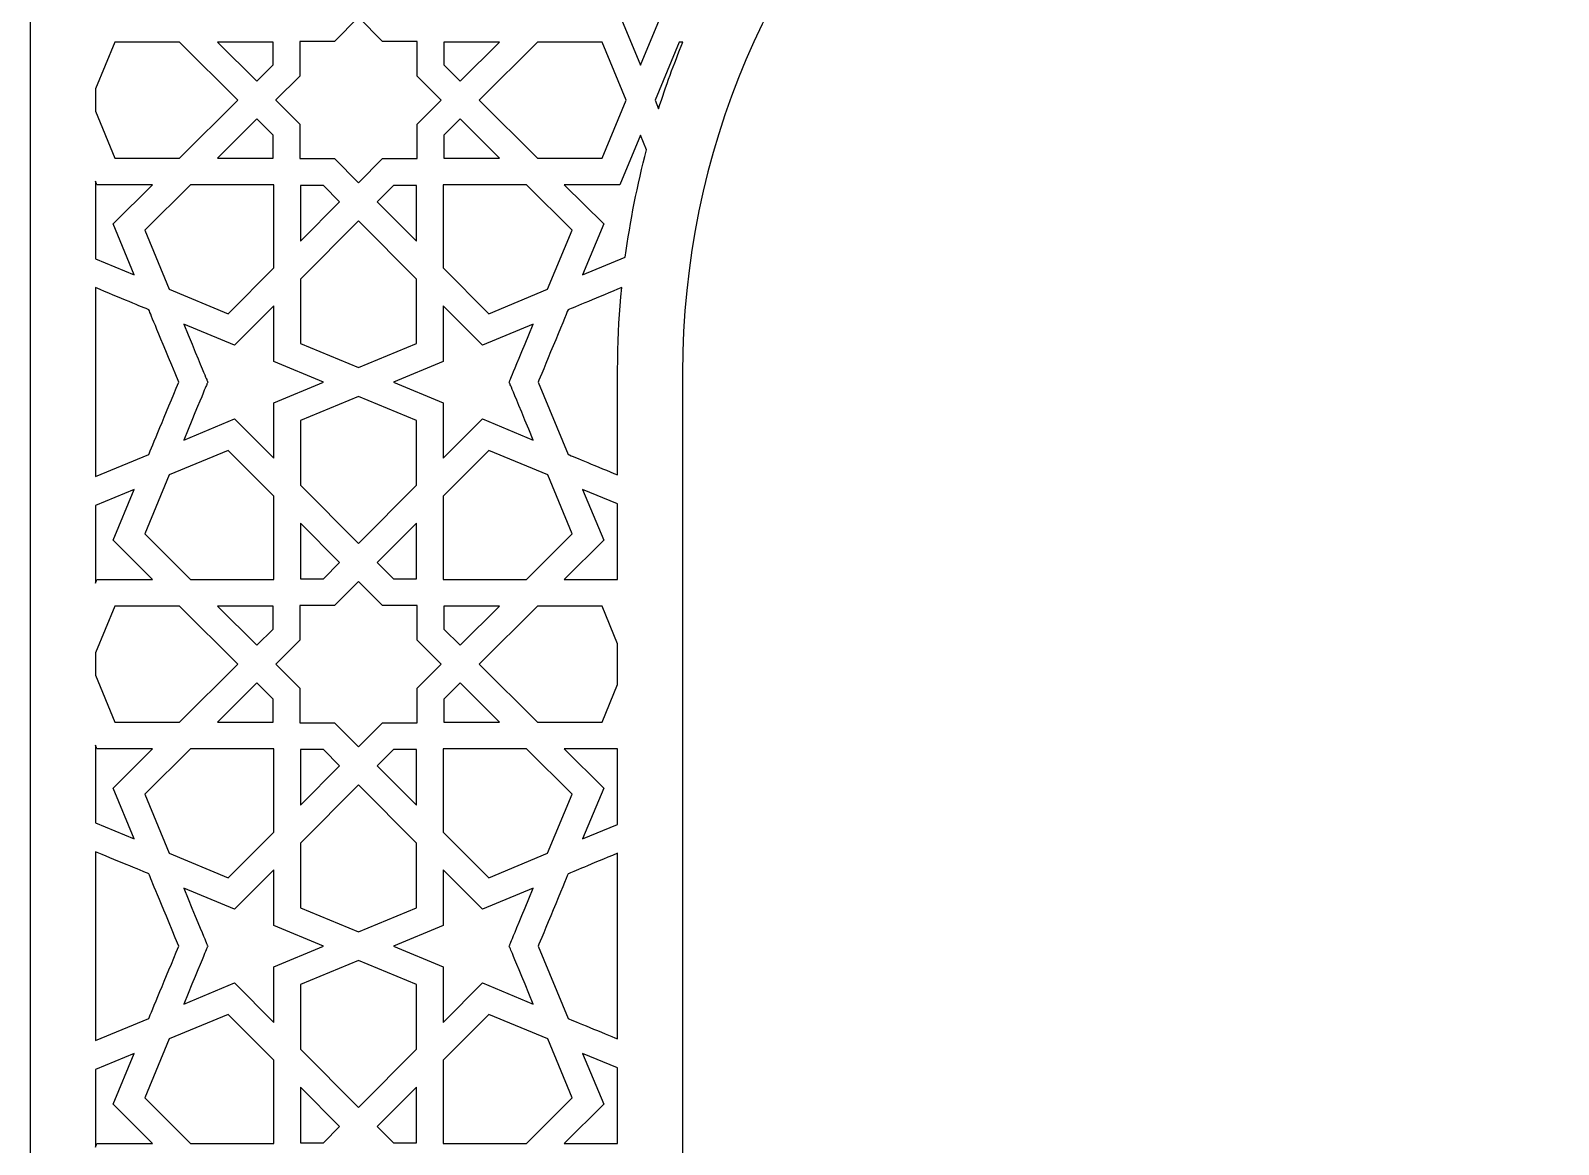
# Model space of a CAD drawing. Header units: millimetres. Extents: x -71 to 72, y -100 to 100.
# Drawn here: x -71.4 to 3.5, y -6.3 to 48.3 of the extents above; entities that cross this region are included whole.
import ezdxf

# ---------------------------------------------------------------- set-up
doc = ezdxf.new("R2010")
doc.units = ezdxf.units.MM
doc.header["$MEASUREMENT"] = 0
doc.layers.add('layer 1', color=7, linetype='Continuous')

msp = doc.modelspace()

# ---------------------------------------------------------------- linework, layer by layer
at = {"layer": 'layer 1', "color": 250}
for points, knots in [([(-71.4375, 100.1639), (-71.4375, 100.1639), (-71.4375, -99.8361), (-71.4375, -99.8361), (-71.4375, -99.8361), (-71.4375, -99.8361), (-39.4469, -99.8361), (-39.4469, -99.8361), (-39.4469, -99.8361), (-39.4469, -99.8361), (-39.4469, 31.5595), (-39.4469, 31.5595), (-39.4469, 31.5595), (-39.4469, 53.3323), (-21.7336, 71.0456), (0.0392, 71.0456), (0.0392, 71.0456), (21.8115, 71.0456), (39.5249, 53.3323), (39.5249, 31.5595), (39.5249, 31.5595), (39.5249, 31.5595), (39.5249, -99.8361), (39.5249, -99.8361), (39.5249, -99.8361), (39.5249, -99.8361), (71.5155, -99.8361), (71.5155, -99.8361), (71.5155, -99.8361), (71.5155, -99.8361), (71.5155, 100.1639), (71.5155, 100.1639), (71.5155, 100.1639), (71.5155, 100.1639), (-71.4375, 100.1639), (-71.4375, 100.1639)], [0, 0, 0, 0, 0.1, 0.1, 0.1, 0.1, 0.2, 0.2, 0.2, 0.2, 0.3, 0.3, 0.3, 0.3, 0.4, 0.4, 0.4, 0.4, 0.5, 0.5, 0.5, 0.5, 0.6, 0.6, 0.6, 0.6, 0.7, 0.7, 0.7, 0.7, 0.8, 0.8, 0.8, 0.8, 1, 1, 1, 1]), ([(-41.5078, 46.6528), (-41.5078, 46.6528), (-42.5187, 49.0943), (-42.5187, 49.0943), (-42.5187, 49.0943), (-42.5187, 49.0943), (-45.249, 49.0943), (-45.249, 49.0943), (-45.249, 49.0943), (-45.249, 49.0943), (-43.3159, 51.0187), (-43.3159, 51.0187), (-43.3159, 51.0187), (-43.3159, 51.0187), (-44.3504, 53.5129), (-44.3504, 53.5129), (-44.3504, 53.5129), (-41.4295, 52.3021), (-41.7173, 52.4221), (-41.5078, 52.3339), (-41.5078, 52.3339), (-41.3268, 52.4101), (-41.679, 52.2637), (-38.6651, 53.5129), (-38.6651, 53.5129), (-38.6651, 53.5129), (-39.6998, 51.0187), (-39.6998, 51.0187), (-39.6998, 51.0187), (-39.6998, 51.0187), (-38.5155, 49.8398), (-38.5155, 49.8398), (-38.5155, 49.8398), (-38.6315, 49.596), (-38.7474, 49.3459), (-38.8614, 49.0943), (-38.8614, 49.0943), (-38.8614, 49.0943), (-40.4968, 49.0943), (-40.4968, 49.0943), (-40.4968, 49.0943), (-40.4968, 49.0943), (-41.5078, 46.6528), (-41.5078, 46.6528)], [0, 0, 0, 0, 0.0833333, 0.0833333, 0.0833333, 0.0833333, 0.1666667, 0.1666667, 0.1666667, 0.1666667, 0.25, 0.25, 0.25, 0.25, 0.3333333, 0.3333333, 0.3333333, 0.3333333, 0.4166667, 0.4166667, 0.4166667, 0.4166667, 0.5, 0.5, 0.5, 0.5, 0.5833333, 0.5833333, 0.5833333, 0.5833333, 0.6666667, 0.6666667, 0.6666667, 0.6666667, 0.75, 0.75, 0.75, 0.75, 0.8333333, 0.8333333, 0.8333333, 0.8333333, 1, 1, 1, 1]), ([(-59.4085, 44.9368), (-59.4085, 44.9368), (-59.4046, 44.9407), (-59.4046, 44.9407), (-59.4046, 44.9407), (-59.4046, 44.9407), (-59.4056, 44.9418), (-59.4056, 44.9418), (-59.4056, 44.9418), (-59.4056, 44.9418), (-58.2232, 46.1123), (-58.2232, 46.1123), (-58.2232, 46.1123), (-58.2232, 46.1123), (-58.2232, 47.813), (-58.2232, 47.813), (-58.2232, 47.813), (-58.2232, 47.813), (-56.5226, 47.813), (-56.5226, 47.813), (-56.5226, 47.813), (-56.5226, 47.813), (-55.3482, 48.9994), (-55.3482, 48.9994), (-55.3482, 48.9994), (-55.3482, 48.9994), (-54.1737, 47.813), (-54.1737, 47.813), (-54.1737, 47.813), (-54.1737, 47.813), (-52.4732, 47.813), (-52.4732, 47.813), (-52.4732, 47.813), (-52.4732, 47.813), (-52.4732, 46.1123), (-52.4732, 46.1123), (-52.4732, 46.1123), (-52.4732, 46.1123), (-51.287, 44.9379), (-51.287, 44.9379), (-51.287, 44.9379), (-51.287, 44.9379), (-52.4732, 43.7635), (-52.4732, 43.7635), (-52.4732, 43.7635), (-52.4732, 43.7635), (-52.4732, 42.0631), (-52.4732, 42.0631), (-52.4732, 42.0631), (-52.4732, 42.0631), (-54.1737, 42.0631), (-54.1737, 42.0631), (-54.1737, 42.0631), (-54.1737, 42.0631), (-55.3471, 40.8778), (-55.3471, 40.8778), (-55.3471, 40.8778), (-55.3471, 40.8778), (-55.351, 40.8817), (-55.351, 40.8817), (-55.351, 40.8817), (-55.351, 40.8817), (-55.3521, 40.8806), (-55.3521, 40.8806), (-55.3521, 40.8806), (-55.3521, 40.8806), (-56.5226, 42.0631), (-56.5226, 42.0631), (-56.5226, 42.0631), (-56.5226, 42.0631), (-58.2232, 42.0631), (-58.2232, 42.0631), (-58.2232, 42.0631), (-58.2232, 42.0631), (-58.2232, 43.7635), (-58.2232, 43.7635), (-58.2232, 43.7635), (-58.2232, 43.7635), (-59.4085, 44.9368), (-59.4085, 44.9368)], [0, 0, 0, 0, 0.047619, 0.047619, 0.047619, 0.047619, 0.0952381, 0.0952381, 0.0952381, 0.0952381, 0.1428571, 0.1428571, 0.1428571, 0.1428571, 0.1904762, 0.1904762, 0.1904762, 0.1904762, 0.2380952, 0.2380952, 0.2380952, 0.2380952, 0.2857143, 0.2857143, 0.2857143, 0.2857143, 0.3333333, 0.3333333, 0.3333333, 0.3333333, 0.3809524, 0.3809524, 0.3809524, 0.3809524, 0.4285714, 0.4285714, 0.4285714, 0.4285714, 0.4761905, 0.4761905, 0.4761905, 0.4761905, 0.5238095, 0.5238095, 0.5238095, 0.5238095, 0.5714286, 0.5714286, 0.5714286, 0.5714286, 0.6190476, 0.6190476, 0.6190476, 0.6190476, 0.6666667, 0.6666667, 0.6666667, 0.6666667, 0.7142857, 0.7142857, 0.7142857, 0.7142857, 0.7619048, 0.7619048, 0.7619048, 0.7619048, 0.8095238, 0.8095238, 0.8095238, 0.8095238, 0.8571429, 0.8571429, 0.8571429, 0.8571429, 0.9047619, 0.9047619, 0.9047619, 0.9047619, 1, 1, 1, 1]), ([(-64.1296, 47.7824), (-64.1296, 47.7824), (-61.2709, 44.9379), (-61.2709, 44.9379), (-61.2709, 44.9379), (-61.2709, 44.9379), (-64.1296, 42.0938), (-64.1296, 42.0938), (-64.1296, 42.0938), (-64.1296, 42.0938), (-67.3006, 42.0938), (-67.3006, 42.0938), (-67.3006, 42.0938), (-67.3006, 42.0938), (-68.2511, 44.389), (-68.2511, 44.389), (-68.2511, 44.389), (-68.2511, 44.389), (-68.2511, 45.4868), (-68.2511, 45.4868), (-68.2511, 45.4868), (-68.2511, 45.4868), (-67.3006, 47.7824), (-67.3006, 47.7824), (-67.3006, 47.7824), (-67.3006, 47.7824), (-64.1296, 47.7824), (-64.1296, 47.7824)], [0, 0, 0, 0, 0.125, 0.125, 0.125, 0.125, 0.25, 0.25, 0.25, 0.25, 0.375, 0.375, 0.375, 0.375, 0.5, 0.5, 0.5, 0.5, 0.625, 0.625, 0.625, 0.625, 0.75, 0.75, 0.75, 0.75, 1, 1, 1, 1]), ([(-59.5351, 47.7824), (-59.5351, 47.7824), (-59.5351, 46.6595), (-59.5351, 46.6595), (-59.5351, 46.6595), (-59.5351, 46.6595), (-60.3395, 45.8622), (-60.3395, 45.8622), (-60.3395, 45.8622), (-60.3395, 45.8622), (-62.2689, 47.7824), (-62.2689, 47.7824), (-62.2689, 47.7824), (-62.2689, 47.7824), (-59.5351, 47.7824), (-59.5351, 47.7824)], [0, 0, 0, 0, 0.2, 0.2, 0.2, 0.2, 0.4, 0.4, 0.4, 0.4, 0.6, 0.6, 0.6, 0.6, 1, 1, 1, 1]), ([(-51.1613, 46.6595), (-51.1613, 46.6595), (-51.1613, 47.7824), (-51.1613, 47.7824), (-51.1613, 47.7824), (-51.1613, 47.7824), (-48.4276, 47.7824), (-48.4276, 47.7824), (-48.4276, 47.7824), (-48.4276, 47.7824), (-50.3569, 45.8622), (-50.3569, 45.8622), (-50.3569, 45.8622), (-50.3569, 45.8622), (-51.1613, 46.6595), (-51.1613, 46.6595)], [0, 0, 0, 0, 0.2, 0.2, 0.2, 0.2, 0.4, 0.4, 0.4, 0.4, 0.6, 0.6, 0.6, 0.6, 1, 1, 1, 1]), ([(-43.3958, 42.0938), (-43.3958, 42.0938), (-46.5668, 42.0938), (-46.5668, 42.0938), (-46.5668, 42.0938), (-46.5668, 42.0938), (-49.4255, 44.9379), (-49.4255, 44.9379), (-49.4255, 44.9379), (-49.4255, 44.9379), (-46.5668, 47.7824), (-46.5668, 47.7824), (-46.5668, 47.7824), (-46.5668, 47.7824), (-43.3958, 47.7824), (-43.3958, 47.7824), (-43.3958, 47.7824), (-43.3958, 47.7824), (-42.218, 44.9379), (-42.218, 44.9379), (-42.218, 44.9379), (-42.218, 44.9379), (-43.3958, 42.0938), (-43.3958, 42.0938)], [0, 0, 0, 0, 0.1428571, 0.1428571, 0.1428571, 0.1428571, 0.2857143, 0.2857143, 0.2857143, 0.2857143, 0.4285714, 0.4285714, 0.4285714, 0.4285714, 0.5714286, 0.5714286, 0.5714286, 0.5714286, 0.7142857, 0.7142857, 0.7142857, 0.7142857, 1, 1, 1, 1]), ([(-40.7975, 44.9379), (-40.7975, 44.9379), (-39.6198, 47.7824), (-39.6198, 47.7824), (-39.6198, 47.7824), (-39.6198, 47.7824), (-39.4283, 47.7824), (-39.4283, 47.7824), (-39.4283, 47.7824), (-39.8691, 46.7134), (-40.2696, 45.617), (-40.6219, 44.5139), (-40.6219, 44.5139), (-40.6219, 44.5139), (-40.7975, 44.9379), (-40.7975, 44.9379)], [0, 0, 0, 0, 0.2, 0.2, 0.2, 0.2, 0.4, 0.4, 0.4, 0.4, 0.6, 0.6, 0.6, 0.6, 1, 1, 1, 1]), ([(-59.5351, 43.2163), (-59.5351, 43.2163), (-59.5351, 42.0938), (-59.5351, 42.0938), (-59.5351, 42.0938), (-59.5351, 42.0938), (-62.2689, 42.0938), (-62.2689, 42.0938), (-62.2689, 42.0938), (-62.2689, 42.0938), (-60.3395, 44.014), (-60.3395, 44.014), (-60.3395, 44.014), (-60.3395, 44.014), (-59.5351, 43.2163), (-59.5351, 43.2163)], [0, 0, 0, 0, 0.2, 0.2, 0.2, 0.2, 0.4, 0.4, 0.4, 0.4, 0.6, 0.6, 0.6, 0.6, 1, 1, 1, 1]), ([(-51.1613, 42.0938), (-51.1613, 42.0938), (-51.1613, 43.2163), (-51.1613, 43.2163), (-51.1613, 43.2163), (-51.1613, 43.2163), (-50.3569, 44.014), (-50.3569, 44.014), (-50.3569, 44.014), (-50.3569, 44.014), (-48.4276, 42.0938), (-48.4276, 42.0938), (-48.4276, 42.0938), (-48.4276, 42.0938), (-51.1613, 42.0938), (-51.1613, 42.0938)], [0, 0, 0, 0, 0.2, 0.2, 0.2, 0.2, 0.4, 0.4, 0.4, 0.4, 0.6, 0.6, 0.6, 0.6, 1, 1, 1, 1]), ([(-43.3159, 38.8574), (-43.3159, 38.8574), (-45.249, 40.7818), (-45.249, 40.7818), (-45.249, 40.7818), (-45.249, 40.7818), (-42.5187, 40.7818), (-42.5187, 40.7818), (-42.5187, 40.7818), (-42.5187, 40.7818), (-41.5078, 43.2231), (-41.5078, 43.2231), (-41.5078, 43.2231), (-41.5078, 43.2231), (-41.2087, 42.5013), (-41.2087, 42.5013), (-41.2087, 42.5013), (-41.6684, 40.7702), (-42.0207, 38.9978), (-42.2564, 37.2308), (-42.2564, 37.2308), (-42.2564, 37.2308), (-44.3504, 36.3629), (-44.3504, 36.3629), (-44.3504, 36.3629), (-44.3504, 36.3629), (-43.3159, 38.8574), (-43.3159, 38.8574)], [0, 0, 0, 0, 0.125, 0.125, 0.125, 0.125, 0.25, 0.25, 0.25, 0.25, 0.375, 0.375, 0.375, 0.375, 0.5, 0.5, 0.5, 0.5, 0.625, 0.625, 0.625, 0.625, 0.75, 0.75, 0.75, 0.75, 1, 1, 1, 1]), ([(-67.3806, 38.8574), (-67.3806, 38.8574), (-66.3461, 36.3629), (-66.3461, 36.3629), (-66.3461, 36.3629), (-66.3461, 36.3629), (-68.2511, 37.1525), (-68.2511, 37.1525), (-68.2511, 37.1525), (-68.2511, 37.1525), (-68.2511, 40.9589), (-68.2511, 40.9589), (-68.2511, 40.9589), (-68.2511, 40.9589), (-68.1778, 40.7818), (-68.1778, 40.7818), (-68.1778, 40.7818), (-68.1778, 40.7818), (-65.4473, 40.7818), (-65.4473, 40.7818), (-65.4473, 40.7818), (-65.4473, 40.7818), (-67.3806, 38.8574), (-67.3806, 38.8574)], [0, 0, 0, 0, 0.1428571, 0.1428571, 0.1428571, 0.1428571, 0.2857143, 0.2857143, 0.2857143, 0.2857143, 0.4285714, 0.4285714, 0.4285714, 0.4285714, 0.5714286, 0.5714286, 0.5714286, 0.5714286, 0.7142857, 0.7142857, 0.7142857, 0.7142857, 1, 1, 1, 1]), ([(-59.5044, 40.7818), (-59.5044, 40.7818), (-59.5044, 36.6981), (-59.5044, 36.6981), (-59.5044, 36.6981), (-59.5044, 36.6981), (-61.7382, 34.4541), (-61.7382, 34.4541), (-61.7382, 34.4541), (-61.7382, 34.4541), (-64.6326, 35.6542), (-64.6326, 35.6542), (-64.6326, 35.6542), (-64.6326, 35.6542), (-65.8323, 38.548), (-65.8323, 38.548), (-65.8323, 38.548), (-65.8323, 38.548), (-63.5879, 40.7818), (-63.5879, 40.7818), (-63.5879, 40.7818), (-63.5879, 40.7818), (-59.5044, 40.7818), (-59.5044, 40.7818)], [0, 0, 0, 0, 0.1428571, 0.1428571, 0.1428571, 0.1428571, 0.2857143, 0.2857143, 0.2857143, 0.2857143, 0.4285714, 0.4285714, 0.4285714, 0.4285714, 0.5714286, 0.5714286, 0.5714286, 0.5714286, 0.7142857, 0.7142857, 0.7142857, 0.7142857, 1, 1, 1, 1]), ([(-58.1925, 38.0175), (-58.1925, 38.0175), (-58.1925, 40.7511), (-58.1925, 40.7511), (-58.1925, 40.7511), (-58.1925, 40.7511), (-57.0698, 40.7511), (-57.0698, 40.7511), (-57.0698, 40.7511), (-57.0698, 40.7511), (-56.2723, 39.9468), (-56.2723, 39.9468), (-56.2723, 39.9468), (-56.2723, 39.9468), (-58.1925, 38.0175), (-58.1925, 38.0175)], [0, 0, 0, 0, 0.2, 0.2, 0.2, 0.2, 0.4, 0.4, 0.4, 0.4, 0.6, 0.6, 0.6, 0.6, 1, 1, 1, 1]), ([(-52.504, 40.7511), (-52.504, 40.7511), (-52.504, 38.0175), (-52.504, 38.0175), (-52.504, 38.0175), (-52.504, 38.0175), (-54.4241, 39.9468), (-54.4241, 39.9468), (-54.4241, 39.9468), (-54.4241, 39.9468), (-53.6266, 40.7511), (-53.6266, 40.7511), (-53.6266, 40.7511), (-53.6266, 40.7511), (-52.504, 40.7511), (-52.504, 40.7511)], [0, 0, 0, 0, 0.2, 0.2, 0.2, 0.2, 0.4, 0.4, 0.4, 0.4, 0.6, 0.6, 0.6, 0.6, 1, 1, 1, 1]), ([(-46.0653, 35.6539), (-46.0653, 35.6539), (-48.9583, 34.4541), (-48.9583, 34.4541), (-48.9583, 34.4541), (-48.9583, 34.4541), (-51.192, 36.6981), (-51.192, 36.6981), (-51.192, 36.6981), (-51.192, 36.6981), (-51.192, 40.7818), (-51.192, 40.7818), (-51.192, 40.7818), (-51.192, 40.7818), (-47.1084, 40.7818), (-47.1084, 40.7818), (-47.1084, 40.7818), (-47.1084, 40.7818), (-44.8641, 38.548), (-44.8641, 38.548), (-44.8641, 38.548), (-44.8641, 38.548), (-46.0653, 35.6539), (-46.0653, 35.6539)], [0, 0, 0, 0, 0.1428571, 0.1428571, 0.1428571, 0.1428571, 0.2857143, 0.2857143, 0.2857143, 0.2857143, 0.4285714, 0.4285714, 0.4285714, 0.4285714, 0.5714286, 0.5714286, 0.5714286, 0.5714286, 0.7142857, 0.7142857, 0.7142857, 0.7142857, 1, 1, 1, 1]), ([(-58.1925, 36.1566), (-58.1925, 36.1566), (-55.3482, 39.0151), (-55.3482, 39.0151), (-55.3482, 39.0151), (-55.3482, 39.0151), (-52.504, 36.1566), (-52.504, 36.1566), (-52.504, 36.1566), (-52.504, 36.1566), (-52.504, 32.9854), (-52.504, 32.9854), (-52.504, 32.9854), (-52.504, 32.9854), (-55.3482, 31.8079), (-55.3482, 31.8079), (-55.3482, 31.8079), (-55.3482, 31.8079), (-58.1925, 32.9854), (-58.1925, 32.9854), (-58.1925, 32.9854), (-58.1925, 32.9854), (-58.1925, 36.1566), (-58.1925, 36.1566)], [0, 0, 0, 0, 0.1428571, 0.1428571, 0.1428571, 0.1428571, 0.2857143, 0.2857143, 0.2857143, 0.2857143, 0.4285714, 0.4285714, 0.4285714, 0.4285714, 0.5714286, 0.5714286, 0.5714286, 0.5714286, 0.7142857, 0.7142857, 0.7142857, 0.7142857, 1, 1, 1, 1]), ([(-64.1652, 31.0974), (-64.8098, 29.542), (-65.4988, 27.8807), (-65.6389, 27.546), (-65.6389, 27.546), (-65.6389, 27.546), (-68.2511, 26.4629), (-68.2511, 26.4629), (-68.2511, 26.4629), (-68.2511, 26.4629), (-68.2511, 35.7325), (-68.2511, 35.7325), (-68.2511, 35.7325), (-67.0585, 35.2383), (-65.8992, 34.7574), (-65.6322, 34.6463), (-65.6322, 34.6463), (-65.528, 34.3828), (-65.1648, 33.5083), (-64.1652, 31.0974)], [0, 0, 0, 0, 0.1666667, 0.1666667, 0.1666667, 0.1666667, 0.3333333, 0.3333333, 0.3333333, 0.3333333, 0.5, 0.5, 0.5, 0.5, 0.6666667, 0.6666667, 0.6666667, 0.6666667, 1, 1, 1, 1]), ([(-42.6333, 26.5409), (-43.5788, 26.9328), (-44.7868, 27.4338), (-45.0588, 27.5463), (-45.0588, 27.5463), (-45.0588, 27.5463), (-46.5311, 31.0974), (-46.5311, 31.0974), (-46.5311, 31.0974), (-46.3897, 31.4382), (-45.1951, 34.3154), (-45.0643, 34.6463), (-45.0643, 34.6463), (-44.7887, 34.761), (-43.5649, 35.2683), (-42.4294, 35.7389), (-42.4294, 35.7389), (-42.6781, 33.2331), (-42.6351, 31.8297), (-42.6333, 26.5409)], [0, 0, 0, 0, 0.1666667, 0.1666667, 0.1666667, 0.1666667, 0.3333333, 0.3333333, 0.3333333, 0.3333333, 0.5, 0.5, 0.5, 0.5, 0.6666667, 0.6666667, 0.6666667, 0.6666667, 1, 1, 1, 1]), ([(-63.9232, 33.9401), (-63.9232, 33.9401), (-61.4288, 32.9057), (-61.4288, 32.9057), (-61.4288, 32.9057), (-61.4288, 32.9057), (-59.5044, 34.8389), (-59.5044, 34.8389), (-59.5044, 34.8389), (-59.5044, 34.8389), (-59.5044, 32.1084), (-59.5044, 32.1084), (-59.5044, 32.1084), (-59.5044, 32.1084), (-57.063, 31.0974), (-57.063, 31.0974), (-57.063, 31.0974), (-57.063, 31.0974), (-59.5044, 30.0867), (-59.5044, 30.0867), (-59.5044, 30.0867), (-59.5044, 30.0867), (-59.5044, 27.3562), (-59.5044, 27.3562), (-59.5044, 27.3562), (-59.5044, 27.3562), (-61.4288, 29.2894), (-61.4288, 29.2894), (-61.4288, 29.2894), (-61.4288, 29.2894), (-63.9232, 28.2547), (-63.9232, 28.2547), (-63.9232, 28.2547), (-62.714, 31.1725), (-62.8304, 30.8924), (-62.7441, 31.0974), (-62.7441, 31.0974), (-62.8148, 31.2653), (-62.6696, 30.9157), (-63.9232, 33.9401)], [0, 0, 0, 0, 0.0909091, 0.0909091, 0.0909091, 0.0909091, 0.1818182, 0.1818182, 0.1818182, 0.1818182, 0.2727273, 0.2727273, 0.2727273, 0.2727273, 0.3636364, 0.3636364, 0.3636364, 0.3636364, 0.4545455, 0.4545455, 0.4545455, 0.4545455, 0.5454545, 0.5454545, 0.5454545, 0.5454545, 0.6363636, 0.6363636, 0.6363636, 0.6363636, 0.7272727, 0.7272727, 0.7272727, 0.7272727, 0.8181818, 0.8181818, 0.8181818, 0.8181818, 1, 1, 1, 1]), ([(-47.9521, 31.0974), (-47.8779, 30.921), (-48.0216, 31.2671), (-46.7731, 28.2547), (-46.7731, 28.2547), (-46.7731, 28.2547), (-49.2676, 29.2894), (-49.2676, 29.2894), (-49.2676, 29.2894), (-49.2676, 29.2894), (-51.192, 27.3562), (-51.192, 27.3562), (-51.192, 27.3562), (-51.192, 27.3562), (-51.192, 30.0867), (-51.192, 30.0867), (-51.192, 30.0867), (-51.192, 30.0867), (-53.6334, 31.0974), (-53.6334, 31.0974), (-53.6334, 31.0974), (-53.6334, 31.0974), (-51.192, 32.1084), (-51.192, 32.1084), (-51.192, 32.1084), (-51.192, 32.1084), (-51.192, 34.8389), (-51.192, 34.8389), (-51.192, 34.8389), (-51.192, 34.8389), (-49.2676, 32.9057), (-49.2676, 32.9057), (-49.2676, 32.9057), (-49.2676, 32.9057), (-46.7731, 33.9401), (-46.7731, 33.9401), (-46.7731, 33.9401), (-47.9994, 30.9817), (-47.8743, 31.2826), (-47.9521, 31.0974)], [0, 0, 0, 0, 0.0909091, 0.0909091, 0.0909091, 0.0909091, 0.1818182, 0.1818182, 0.1818182, 0.1818182, 0.2727273, 0.2727273, 0.2727273, 0.2727273, 0.3636364, 0.3636364, 0.3636364, 0.3636364, 0.4545455, 0.4545455, 0.4545455, 0.4545455, 0.5454545, 0.5454545, 0.5454545, 0.5454545, 0.6363636, 0.6363636, 0.6363636, 0.6363636, 0.7272727, 0.7272727, 0.7272727, 0.7272727, 0.8181818, 0.8181818, 0.8181818, 0.8181818, 1, 1, 1, 1]), ([(-52.504, 26.0385), (-52.504, 26.0385), (-55.3482, 23.1796), (-55.3482, 23.1796), (-55.3482, 23.1796), (-55.3482, 23.1796), (-58.1925, 26.0385), (-58.1925, 26.0385), (-58.1925, 26.0385), (-58.1925, 26.0385), (-58.1925, 29.2097), (-58.1925, 29.2097), (-58.1925, 29.2097), (-58.1925, 29.2097), (-55.3482, 30.3872), (-55.3482, 30.3872), (-55.3482, 30.3872), (-55.3482, 30.3872), (-52.504, 29.2097), (-52.504, 29.2097), (-52.504, 29.2097), (-52.504, 29.2097), (-52.504, 26.0385), (-52.504, 26.0385)], [0, 0, 0, 0, 0.1428571, 0.1428571, 0.1428571, 0.1428571, 0.2857143, 0.2857143, 0.2857143, 0.2857143, 0.4285714, 0.4285714, 0.4285714, 0.4285714, 0.5714286, 0.5714286, 0.5714286, 0.5714286, 0.7142857, 0.7142857, 0.7142857, 0.7142857, 1, 1, 1, 1]), ([(-64.6321, 26.5409), (-64.6321, 26.5409), (-61.7382, 27.741), (-61.7382, 27.741), (-61.7382, 27.741), (-61.7382, 27.741), (-59.5044, 25.4967), (-59.5044, 25.4967), (-59.5044, 25.4967), (-59.5044, 25.4967), (-59.5044, 21.4133), (-59.5044, 21.4133), (-59.5044, 21.4133), (-59.5044, 21.4133), (-63.5879, 21.4133), (-63.5879, 21.4133), (-63.5879, 21.4133), (-63.5879, 21.4133), (-65.8323, 23.6471), (-65.8323, 23.6471), (-65.8323, 23.6471), (-65.8323, 23.6471), (-64.6321, 26.5409), (-64.6321, 26.5409)], [0, 0, 0, 0, 0.1428571, 0.1428571, 0.1428571, 0.1428571, 0.2857143, 0.2857143, 0.2857143, 0.2857143, 0.4285714, 0.4285714, 0.4285714, 0.4285714, 0.5714286, 0.5714286, 0.5714286, 0.5714286, 0.7142857, 0.7142857, 0.7142857, 0.7142857, 1, 1, 1, 1]), ([(-51.192, 21.4133), (-51.192, 21.4133), (-51.192, 25.4967), (-51.192, 25.4967), (-51.192, 25.4967), (-51.192, 25.4967), (-48.9583, 27.741), (-48.9583, 27.741), (-48.9583, 27.741), (-48.9583, 27.741), (-46.0644, 26.5409), (-46.0644, 26.5409), (-46.0644, 26.5409), (-46.0644, 26.5409), (-44.8641, 23.6471), (-44.8641, 23.6471), (-44.8641, 23.6471), (-44.8641, 23.6471), (-47.1084, 21.4133), (-47.1084, 21.4133), (-47.1084, 21.4133), (-47.1084, 21.4133), (-51.192, 21.4133), (-51.192, 21.4133)], [0, 0, 0, 0, 0.1428571, 0.1428571, 0.1428571, 0.1428571, 0.2857143, 0.2857143, 0.2857143, 0.2857143, 0.4285714, 0.4285714, 0.4285714, 0.4285714, 0.5714286, 0.5714286, 0.5714286, 0.5714286, 0.7142857, 0.7142857, 0.7142857, 0.7142857, 1, 1, 1, 1]), ([(-67.3806, 23.3377), (-67.3806, 23.3377), (-65.4473, 21.4133), (-65.4473, 21.4133), (-65.4473, 21.4133), (-65.4473, 21.4133), (-68.1778, 21.4133), (-68.1778, 21.4133), (-68.1778, 21.4133), (-68.1778, 21.4133), (-68.2511, 21.2362), (-68.2511, 21.2362), (-68.2511, 21.2362), (-68.2511, 21.2362), (-68.2511, 25.0426), (-68.2511, 25.0426), (-68.2511, 25.0426), (-68.2511, 25.0426), (-66.3461, 25.8322), (-66.3461, 25.8322), (-66.3461, 25.8322), (-66.3461, 25.8322), (-67.3806, 23.3377), (-67.3806, 23.3377)], [0, 0, 0, 0, 0.1428571, 0.1428571, 0.1428571, 0.1428571, 0.2857143, 0.2857143, 0.2857143, 0.2857143, 0.4285714, 0.4285714, 0.4285714, 0.4285714, 0.5714286, 0.5714286, 0.5714286, 0.5714286, 0.7142857, 0.7142857, 0.7142857, 0.7142857, 1, 1, 1, 1]), ([(-43.3159, 23.3377), (-43.3159, 23.3377), (-44.3504, 25.8322), (-44.3504, 25.8322), (-44.3504, 25.8322), (-44.3504, 25.8322), (-42.6333, 25.1206), (-42.6333, 25.1206), (-42.6333, 25.1206), (-42.6333, 25.1206), (-42.6333, 21.4133), (-42.6333, 21.4133), (-42.6333, 21.4133), (-42.6333, 21.4133), (-45.249, 21.4133), (-45.249, 21.4133), (-45.249, 21.4133), (-45.249, 21.4133), (-43.3159, 23.3377), (-43.3159, 23.3377)], [0, 0, 0, 0, 0.1666667, 0.1666667, 0.1666667, 0.1666667, 0.3333333, 0.3333333, 0.3333333, 0.3333333, 0.5, 0.5, 0.5, 0.5, 0.6666667, 0.6666667, 0.6666667, 0.6666667, 1, 1, 1, 1]), ([(-58.1925, 21.444), (-58.1925, 21.444), (-58.1925, 24.1776), (-58.1925, 24.1776), (-58.1925, 24.1776), (-58.1925, 24.1776), (-56.2723, 22.2483), (-56.2723, 22.2483), (-56.2723, 22.2483), (-56.2723, 22.2483), (-57.0698, 21.444), (-57.0698, 21.444), (-57.0698, 21.444), (-57.0698, 21.444), (-58.1925, 21.444), (-58.1925, 21.444)], [0, 0, 0, 0, 0.2, 0.2, 0.2, 0.2, 0.4, 0.4, 0.4, 0.4, 0.6, 0.6, 0.6, 0.6, 1, 1, 1, 1]), ([(-52.504, 24.1776), (-52.504, 24.1776), (-52.504, 21.444), (-52.504, 21.444), (-52.504, 21.444), (-52.504, 21.444), (-53.6266, 21.444), (-53.6266, 21.444), (-53.6266, 21.444), (-53.6266, 21.444), (-54.4241, 22.2483), (-54.4241, 22.2483), (-54.4241, 22.2483), (-54.4241, 22.2483), (-52.504, 24.1776), (-52.504, 24.1776)], [0, 0, 0, 0, 0.2, 0.2, 0.2, 0.2, 0.4, 0.4, 0.4, 0.4, 0.6, 0.6, 0.6, 0.6, 1, 1, 1, 1]), ([(-59.4085, 17.2561), (-59.4085, 17.2561), (-59.4039, 17.2604), (-59.4039, 17.2604), (-59.4039, 17.2604), (-59.4039, 17.2604), (-59.405, 17.2614), (-59.405, 17.2614), (-59.405, 17.2614), (-59.405, 17.2614), (-58.2232, 18.4316), (-58.2232, 18.4316), (-58.2232, 18.4316), (-58.2232, 18.4316), (-58.2232, 20.132), (-58.2232, 20.132), (-58.2232, 20.132), (-58.2232, 20.132), (-56.5226, 20.132), (-56.5226, 20.132), (-56.5226, 20.132), (-56.5226, 20.132), (-55.3493, 21.3173), (-55.3493, 21.3173), (-55.3493, 21.3173), (-55.3493, 21.3173), (-55.3455, 21.3134), (-55.3455, 21.3134), (-55.3455, 21.3134), (-55.3455, 21.3134), (-55.3443, 21.3145), (-55.3443, 21.3145), (-55.3443, 21.3145), (-55.3443, 21.3145), (-54.1737, 20.132), (-54.1737, 20.132), (-54.1737, 20.132), (-54.1737, 20.132), (-52.4732, 20.132), (-52.4732, 20.132), (-52.4732, 20.132), (-52.4732, 20.132), (-52.4732, 18.4316), (-52.4732, 18.4316), (-52.4732, 18.4316), (-52.4732, 18.4316), (-51.287, 17.2572), (-51.287, 17.2572), (-51.287, 17.2572), (-51.287, 17.2572), (-52.4732, 16.0828), (-52.4732, 16.0828), (-52.4732, 16.0828), (-52.4732, 16.0828), (-52.4732, 14.3821), (-52.4732, 14.3821), (-52.4732, 14.3821), (-52.4732, 14.3821), (-54.1737, 14.3821), (-54.1737, 14.3821), (-54.1737, 14.3821), (-54.1737, 14.3821), (-55.3466, 13.1974), (-55.3466, 13.1974), (-55.3466, 13.1974), (-55.3466, 13.1974), (-55.351, 13.2017), (-55.351, 13.2017), (-55.351, 13.2017), (-55.351, 13.2017), (-55.3526, 13.2003), (-55.3526, 13.2003), (-55.3526, 13.2003), (-55.3526, 13.2003), (-56.5226, 14.3821), (-56.5226, 14.3821), (-56.5226, 14.3821), (-56.5226, 14.3821), (-58.2232, 14.3821), (-58.2232, 14.3821), (-58.2232, 14.3821), (-58.2232, 14.3821), (-58.2232, 16.0828), (-58.2232, 16.0828), (-58.2232, 16.0828), (-58.2232, 16.0828), (-59.4085, 17.2561), (-59.4085, 17.2561)], [0, 0, 0, 0, 0.0434783, 0.0434783, 0.0434783, 0.0434783, 0.0869565, 0.0869565, 0.0869565, 0.0869565, 0.1304348, 0.1304348, 0.1304348, 0.1304348, 0.173913, 0.173913, 0.173913, 0.173913, 0.2173913, 0.2173913, 0.2173913, 0.2173913, 0.2608696, 0.2608696, 0.2608696, 0.2608696, 0.3043478, 0.3043478, 0.3043478, 0.3043478, 0.3478261, 0.3478261, 0.3478261, 0.3478261, 0.3913043, 0.3913043, 0.3913043, 0.3913043, 0.4347826, 0.4347826, 0.4347826, 0.4347826, 0.4782609, 0.4782609, 0.4782609, 0.4782609, 0.5217391, 0.5217391, 0.5217391, 0.5217391, 0.5652174, 0.5652174, 0.5652174, 0.5652174, 0.6086957, 0.6086957, 0.6086957, 0.6086957, 0.6521739, 0.6521739, 0.6521739, 0.6521739, 0.6956522, 0.6956522, 0.6956522, 0.6956522, 0.7391304, 0.7391304, 0.7391304, 0.7391304, 0.7826087, 0.7826087, 0.7826087, 0.7826087, 0.826087, 0.826087, 0.826087, 0.826087, 0.8695652, 0.8695652, 0.8695652, 0.8695652, 0.9130435, 0.9130435, 0.9130435, 0.9130435, 1, 1, 1, 1]), ([(-64.1296, 20.1013), (-64.1296, 20.1013), (-61.2709, 17.2572), (-61.2709, 17.2572), (-61.2709, 17.2572), (-61.2709, 17.2572), (-64.1296, 14.4127), (-64.1296, 14.4127), (-64.1296, 14.4127), (-64.1296, 14.4127), (-67.3006, 14.4127), (-67.3006, 14.4127), (-67.3006, 14.4127), (-67.3006, 14.4127), (-68.2511, 16.7083), (-68.2511, 16.7083), (-68.2511, 16.7083), (-68.2511, 16.7083), (-68.2511, 17.8061), (-68.2511, 17.8061), (-68.2511, 17.8061), (-68.2511, 17.8061), (-67.3006, 20.1013), (-67.3006, 20.1013), (-67.3006, 20.1013), (-67.3006, 20.1013), (-64.1296, 20.1013), (-64.1296, 20.1013)], [0, 0, 0, 0, 0.125, 0.125, 0.125, 0.125, 0.25, 0.25, 0.25, 0.25, 0.375, 0.375, 0.375, 0.375, 0.5, 0.5, 0.5, 0.5, 0.625, 0.625, 0.625, 0.625, 0.75, 0.75, 0.75, 0.75, 1, 1, 1, 1]), ([(-59.5351, 20.1013), (-59.5351, 20.1013), (-59.5351, 18.9788), (-59.5351, 18.9788), (-59.5351, 18.9788), (-59.5351, 18.9788), (-60.3395, 18.1815), (-60.3395, 18.1815), (-60.3395, 18.1815), (-60.3395, 18.1815), (-62.2689, 20.1013), (-62.2689, 20.1013), (-62.2689, 20.1013), (-62.2689, 20.1013), (-59.5351, 20.1013), (-59.5351, 20.1013)], [0, 0, 0, 0, 0.2, 0.2, 0.2, 0.2, 0.4, 0.4, 0.4, 0.4, 0.6, 0.6, 0.6, 0.6, 1, 1, 1, 1]), ([(-51.1613, 18.9788), (-51.1613, 18.9788), (-51.1613, 20.1013), (-51.1613, 20.1013), (-51.1613, 20.1013), (-51.1613, 20.1013), (-48.4276, 20.1013), (-48.4276, 20.1013), (-48.4276, 20.1013), (-48.4276, 20.1013), (-50.3569, 18.1815), (-50.3569, 18.1815), (-50.3569, 18.1815), (-50.3569, 18.1815), (-51.1613, 18.9788), (-51.1613, 18.9788)], [0, 0, 0, 0, 0.2, 0.2, 0.2, 0.2, 0.4, 0.4, 0.4, 0.4, 0.6, 0.6, 0.6, 0.6, 1, 1, 1, 1]), ([(-46.5668, 14.4127), (-46.5668, 14.4127), (-49.4255, 17.2572), (-49.4255, 17.2572), (-49.4255, 17.2572), (-49.4255, 17.2572), (-46.5668, 20.1013), (-46.5668, 20.1013), (-46.5668, 20.1013), (-46.5668, 20.1013), (-43.3958, 20.1013), (-43.3958, 20.1013), (-43.3958, 20.1013), (-43.3958, 20.1013), (-42.6333, 18.2601), (-42.6333, 18.2601), (-42.6333, 18.2601), (-42.6333, 18.2601), (-42.6333, 16.2539), (-42.6333, 16.2539), (-42.6333, 16.2539), (-42.6333, 16.2539), (-43.3958, 14.4127), (-43.3958, 14.4127), (-43.3958, 14.4127), (-43.3958, 14.4127), (-46.5668, 14.4127), (-46.5668, 14.4127)], [0, 0, 0, 0, 0.125, 0.125, 0.125, 0.125, 0.25, 0.25, 0.25, 0.25, 0.375, 0.375, 0.375, 0.375, 0.5, 0.5, 0.5, 0.5, 0.625, 0.625, 0.625, 0.625, 0.75, 0.75, 0.75, 0.75, 1, 1, 1, 1]), ([(-59.5351, 15.5353), (-59.5351, 15.5353), (-59.5351, 14.4127), (-59.5351, 14.4127), (-59.5351, 14.4127), (-59.5351, 14.4127), (-62.2689, 14.4127), (-62.2689, 14.4127), (-62.2689, 14.4127), (-62.2689, 14.4127), (-60.3395, 16.3329), (-60.3395, 16.3329), (-60.3395, 16.3329), (-60.3395, 16.3329), (-59.5351, 15.5353), (-59.5351, 15.5353)], [0, 0, 0, 0, 0.2, 0.2, 0.2, 0.2, 0.4, 0.4, 0.4, 0.4, 0.6, 0.6, 0.6, 0.6, 1, 1, 1, 1]), ([(-51.1613, 14.4127), (-51.1613, 14.4127), (-51.1613, 15.5353), (-51.1613, 15.5353), (-51.1613, 15.5353), (-51.1613, 15.5353), (-50.3569, 16.3329), (-50.3569, 16.3329), (-50.3569, 16.3329), (-50.3569, 16.3329), (-48.4276, 14.4127), (-48.4276, 14.4127), (-48.4276, 14.4127), (-48.4276, 14.4127), (-51.1613, 14.4127), (-51.1613, 14.4127)], [0, 0, 0, 0, 0.2, 0.2, 0.2, 0.2, 0.4, 0.4, 0.4, 0.4, 0.6, 0.6, 0.6, 0.6, 1, 1, 1, 1]), ([(-67.3806, 11.1764), (-67.3806, 11.1764), (-66.3461, 8.6819), (-66.3461, 8.6819), (-66.3461, 8.6819), (-66.3461, 8.6819), (-68.2511, 9.4717), (-68.2511, 9.4717), (-68.2511, 9.4717), (-68.2511, 9.4717), (-68.2511, 13.2779), (-68.2511, 13.2779), (-68.2511, 13.2779), (-68.2511, 13.2779), (-68.1778, 13.1011), (-68.1778, 13.1011), (-68.1778, 13.1011), (-68.1778, 13.1011), (-65.4473, 13.1011), (-65.4473, 13.1011), (-65.4473, 13.1011), (-65.4473, 13.1011), (-67.3806, 11.1764), (-67.3806, 11.1764)], [0, 0, 0, 0, 0.1428571, 0.1428571, 0.1428571, 0.1428571, 0.2857143, 0.2857143, 0.2857143, 0.2857143, 0.4285714, 0.4285714, 0.4285714, 0.4285714, 0.5714286, 0.5714286, 0.5714286, 0.5714286, 0.7142857, 0.7142857, 0.7142857, 0.7142857, 1, 1, 1, 1]), ([(-59.5044, 13.1011), (-59.5044, 13.1011), (-59.5044, 9.0174), (-59.5044, 9.0174), (-59.5044, 9.0174), (-59.5044, 9.0174), (-61.7382, 6.773), (-61.7382, 6.773), (-61.7382, 6.773), (-61.7382, 6.773), (-64.6326, 7.9731), (-64.6326, 7.9731), (-64.6326, 7.9731), (-64.6326, 7.9731), (-65.8323, 10.867), (-65.8323, 10.867), (-65.8323, 10.867), (-65.8323, 10.867), (-63.5879, 13.1011), (-63.5879, 13.1011), (-63.5879, 13.1011), (-63.5879, 13.1011), (-59.5044, 13.1011), (-59.5044, 13.1011)], [0, 0, 0, 0, 0.1428571, 0.1428571, 0.1428571, 0.1428571, 0.2857143, 0.2857143, 0.2857143, 0.2857143, 0.4285714, 0.4285714, 0.4285714, 0.4285714, 0.5714286, 0.5714286, 0.5714286, 0.5714286, 0.7142857, 0.7142857, 0.7142857, 0.7142857, 1, 1, 1, 1]), ([(-58.1925, 10.3364), (-58.1925, 10.3364), (-58.1925, 13.0701), (-58.1925, 13.0701), (-58.1925, 13.0701), (-58.1925, 13.0701), (-57.0698, 13.0701), (-57.0698, 13.0701), (-57.0698, 13.0701), (-57.0698, 13.0701), (-56.2723, 12.2657), (-56.2723, 12.2657), (-56.2723, 12.2657), (-56.2723, 12.2657), (-58.1925, 10.3364), (-58.1925, 10.3364)], [0, 0, 0, 0, 0.2, 0.2, 0.2, 0.2, 0.4, 0.4, 0.4, 0.4, 0.6, 0.6, 0.6, 0.6, 1, 1, 1, 1]), ([(-52.504, 13.0701), (-52.504, 13.0701), (-52.504, 10.3364), (-52.504, 10.3364), (-52.504, 10.3364), (-52.504, 10.3364), (-54.424, 12.2657), (-54.424, 12.2657), (-54.424, 12.2657), (-54.424, 12.2657), (-53.6265, 13.0701), (-53.6265, 13.0701), (-53.6265, 13.0701), (-53.6265, 13.0701), (-52.504, 13.0701), (-52.504, 13.0701)], [0, 0, 0, 0, 0.2, 0.2, 0.2, 0.2, 0.4, 0.4, 0.4, 0.4, 0.6, 0.6, 0.6, 0.6, 1, 1, 1, 1]), ([(-48.9583, 6.773), (-48.9583, 6.773), (-51.192, 9.0174), (-51.192, 9.0174), (-51.192, 9.0174), (-51.192, 9.0174), (-51.192, 13.1011), (-51.192, 13.1011), (-51.192, 13.1011), (-51.192, 13.1011), (-47.1084, 13.1011), (-47.1084, 13.1011), (-47.1084, 13.1011), (-47.1084, 13.1011), (-44.8641, 10.8673), (-44.8641, 10.8673), (-44.8641, 10.8673), (-44.8641, 10.8673), (-46.0653, 7.9728), (-46.0653, 7.9728), (-46.0653, 7.9728), (-46.0653, 7.9728), (-48.9583, 6.773), (-48.9583, 6.773)], [0, 0, 0, 0, 0.1428571, 0.1428571, 0.1428571, 0.1428571, 0.2857143, 0.2857143, 0.2857143, 0.2857143, 0.4285714, 0.4285714, 0.4285714, 0.4285714, 0.5714286, 0.5714286, 0.5714286, 0.5714286, 0.7142857, 0.7142857, 0.7142857, 0.7142857, 1, 1, 1, 1]), ([(-43.3159, 11.1764), (-43.3159, 11.1764), (-45.249, 13.1011), (-45.249, 13.1011), (-45.249, 13.1011), (-45.249, 13.1011), (-42.6333, 13.1011), (-42.6333, 13.1011), (-42.6333, 13.1011), (-42.6333, 13.1011), (-42.6333, 9.3938), (-42.6333, 9.3938), (-42.6333, 9.3938), (-42.6333, 9.3938), (-44.3504, 8.6819), (-44.3504, 8.6819), (-44.3504, 8.6819), (-44.3504, 8.6819), (-43.3159, 11.1764), (-43.3159, 11.1764)], [0, 0, 0, 0, 0.1666667, 0.1666667, 0.1666667, 0.1666667, 0.3333333, 0.3333333, 0.3333333, 0.3333333, 0.5, 0.5, 0.5, 0.5, 0.6666667, 0.6666667, 0.6666667, 0.6666667, 1, 1, 1, 1]), ([(-58.1925, 8.4755), (-58.1925, 8.4755), (-55.3482, 11.3344), (-55.3482, 11.3344), (-55.3482, 11.3344), (-55.3482, 11.3344), (-52.504, 8.4755), (-52.504, 8.4755), (-52.504, 8.4755), (-52.504, 8.4755), (-52.504, 5.3047), (-52.504, 5.3047), (-52.504, 5.3047), (-52.504, 5.3047), (-55.3482, 4.1268), (-55.3482, 4.1268), (-55.3482, 4.1268), (-55.3482, 4.1268), (-58.1925, 5.3047), (-58.1925, 5.3047), (-58.1925, 5.3047), (-58.1925, 5.3047), (-58.1925, 8.4755), (-58.1925, 8.4755)], [0, 0, 0, 0, 0.1428571, 0.1428571, 0.1428571, 0.1428571, 0.2857143, 0.2857143, 0.2857143, 0.2857143, 0.4285714, 0.4285714, 0.4285714, 0.4285714, 0.5714286, 0.5714286, 0.5714286, 0.5714286, 0.7142857, 0.7142857, 0.7142857, 0.7142857, 1, 1, 1, 1]), ([(-64.1652, 3.4167), (-64.8098, 1.8613), (-65.4988, 0.2), (-65.6389, -0.1351), (-65.6389, -0.1351), (-65.6389, -0.1351), (-68.2511, -1.2181), (-68.2511, -1.2181), (-68.2511, -1.2181), (-68.2511, -1.2181), (-68.2511, 8.0515), (-68.2511, 8.0515), (-68.2511, 8.0515), (-67.4398, 7.7153), (-65.9424, 7.0947), (-65.6322, 6.9653), (-65.6322, 6.9653), (-65.5215, 6.6855), (-65.1004, 5.6723), (-64.1652, 3.4167)], [0, 0, 0, 0, 0.1666667, 0.1666667, 0.1666667, 0.1666667, 0.3333333, 0.3333333, 0.3333333, 0.3333333, 0.5, 0.5, 0.5, 0.5, 0.6666667, 0.6666667, 0.6666667, 0.6666667, 1, 1, 1, 1]), ([(-46.5311, 3.4167), (-46.3877, 3.7624), (-45.1947, 6.6358), (-45.0643, 6.9653), (-45.0643, 6.9653), (-44.8402, 7.0587), (-43.9667, 7.421), (-42.6333, 7.9735), (-42.6333, 7.9735), (-42.6333, 7.9735), (-42.6333, -1.1402), (-42.6333, -1.1402), (-42.6333, -1.1402), (-43.2723, -0.8749), (-44.8235, -0.2321), (-45.0587, -0.1347), (-45.0587, -0.1347), (-45.0587, -0.1347), (-46.5311, 3.4167), (-46.5311, 3.4167)], [0, 0, 0, 0, 0.1666667, 0.1666667, 0.1666667, 0.1666667, 0.3333333, 0.3333333, 0.3333333, 0.3333333, 0.5, 0.5, 0.5, 0.5, 0.6666667, 0.6666667, 0.6666667, 0.6666667, 1, 1, 1, 1]), ([(-63.9232, 6.2593), (-63.9232, 6.2593), (-61.4288, 5.2247), (-61.4288, 5.2247), (-61.4288, 5.2247), (-61.4288, 5.2247), (-59.5044, 7.1579), (-59.5044, 7.1579), (-59.5044, 7.1579), (-59.5044, 7.1579), (-59.5044, 4.4274), (-59.5044, 4.4274), (-59.5044, 4.4274), (-59.5044, 4.4274), (-57.063, 3.4167), (-57.063, 3.4167), (-57.063, 3.4167), (-57.063, 3.4167), (-59.5044, 2.4056), (-59.5044, 2.4056), (-59.5044, 2.4056), (-59.5044, 2.4056), (-59.5044, -0.3245), (-59.5044, -0.3245), (-59.5044, -0.3245), (-59.5044, -0.3245), (-61.4288, 1.6083), (-61.4288, 1.6083), (-61.4288, 1.6083), (-61.4288, 1.6083), (-63.9232, 0.574), (-63.9232, 0.574), (-63.9232, 0.574), (-62.6825, 3.5669), (-62.8184, 3.2403), (-62.7443, 3.4167), (-62.7443, 3.4167), (-62.8161, 3.5874), (-62.6766, 3.2516), (-63.9232, 6.2593)], [0, 0, 0, 0, 0.0909091, 0.0909091, 0.0909091, 0.0909091, 0.1818182, 0.1818182, 0.1818182, 0.1818182, 0.2727273, 0.2727273, 0.2727273, 0.2727273, 0.3636364, 0.3636364, 0.3636364, 0.3636364, 0.4545455, 0.4545455, 0.4545455, 0.4545455, 0.5454545, 0.5454545, 0.5454545, 0.5454545, 0.6363636, 0.6363636, 0.6363636, 0.6363636, 0.7272727, 0.7272727, 0.7272727, 0.7272727, 0.8181818, 0.8181818, 0.8181818, 0.8181818, 1, 1, 1, 1]), ([(-47.9521, 3.4167), (-47.8776, 3.2396), (-48.0097, 3.5574), (-46.7731, 0.574), (-46.7731, 0.574), (-46.7731, 0.574), (-49.2676, 1.6083), (-49.2676, 1.6083), (-49.2676, 1.6083), (-49.2676, 1.6083), (-51.192, -0.3245), (-51.192, -0.3245), (-51.192, -0.3245), (-51.192, -0.3245), (-51.192, 2.4056), (-51.192, 2.4056), (-51.192, 2.4056), (-51.192, 2.4056), (-53.6334, 3.4167), (-53.6334, 3.4167), (-53.6334, 3.4167), (-53.6334, 3.4167), (-51.192, 4.4274), (-51.192, 4.4274), (-51.192, 4.4274), (-51.192, 4.4274), (-51.192, 7.1579), (-51.192, 7.1579), (-51.192, 7.1579), (-51.192, 7.1579), (-49.2676, 5.2247), (-49.2676, 5.2247), (-49.2676, 5.2247), (-49.2676, 5.2247), (-46.7731, 6.2593), (-46.7731, 6.2593), (-46.7731, 6.2593), (-47.9994, 3.3006), (-47.8743, 3.6019), (-47.9521, 3.4167)], [0, 0, 0, 0, 0.0909091, 0.0909091, 0.0909091, 0.0909091, 0.1818182, 0.1818182, 0.1818182, 0.1818182, 0.2727273, 0.2727273, 0.2727273, 0.2727273, 0.3636364, 0.3636364, 0.3636364, 0.3636364, 0.4545455, 0.4545455, 0.4545455, 0.4545455, 0.5454545, 0.5454545, 0.5454545, 0.5454545, 0.6363636, 0.6363636, 0.6363636, 0.6363636, 0.7272727, 0.7272727, 0.7272727, 0.7272727, 0.8181818, 0.8181818, 0.8181818, 0.8181818, 1, 1, 1, 1]), ([(-52.504, -1.6425), (-52.504, -1.6425), (-55.3482, -4.5011), (-55.3482, -4.5011), (-55.3482, -4.5011), (-55.3482, -4.5011), (-58.1925, -1.6425), (-58.1925, -1.6425), (-58.1925, -1.6425), (-58.1925, -1.6425), (-58.1925, 1.5286), (-58.1925, 1.5286), (-58.1925, 1.5286), (-58.1925, 1.5286), (-55.3482, 2.7062), (-55.3482, 2.7062), (-55.3482, 2.7062), (-55.3482, 2.7062), (-52.504, 1.5286), (-52.504, 1.5286), (-52.504, 1.5286), (-52.504, 1.5286), (-52.504, -1.6425), (-52.504, -1.6425)], [0, 0, 0, 0, 0.1428571, 0.1428571, 0.1428571, 0.1428571, 0.2857143, 0.2857143, 0.2857143, 0.2857143, 0.4285714, 0.4285714, 0.4285714, 0.4285714, 0.5714286, 0.5714286, 0.5714286, 0.5714286, 0.7142857, 0.7142857, 0.7142857, 0.7142857, 1, 1, 1, 1]), ([(-64.6319, -1.1398), (-64.6319, -1.1398), (-61.7382, 0.0603), (-61.7382, 0.0603), (-61.7382, 0.0603), (-61.7382, 0.0603), (-59.5044, -2.184), (-59.5044, -2.184), (-59.5044, -2.184), (-59.5044, -2.184), (-59.5044, -6.2678), (-59.5044, -6.2678), (-59.5044, -6.2678), (-59.5044, -6.2678), (-63.5879, -6.2678), (-63.5879, -6.2678), (-63.5879, -6.2678), (-63.5879, -6.2678), (-65.8322, -4.034), (-65.8322, -4.034), (-65.8322, -4.034), (-65.8322, -4.034), (-64.6319, -1.1398), (-64.6319, -1.1398)], [0, 0, 0, 0, 0.1428571, 0.1428571, 0.1428571, 0.1428571, 0.2857143, 0.2857143, 0.2857143, 0.2857143, 0.4285714, 0.4285714, 0.4285714, 0.4285714, 0.5714286, 0.5714286, 0.5714286, 0.5714286, 0.7142857, 0.7142857, 0.7142857, 0.7142857, 1, 1, 1, 1]), ([(-51.192, -6.2678), (-51.192, -6.2678), (-51.192, -2.184), (-51.192, -2.184), (-51.192, -2.184), (-51.192, -2.184), (-48.9583, 0.0603), (-48.9583, 0.0603), (-48.9583, 0.0603), (-48.9583, 0.0603), (-46.0645, -1.1398), (-46.0645, -1.1398), (-46.0645, -1.1398), (-46.0645, -1.1398), (-44.8641, -4.034), (-44.8641, -4.034), (-44.8641, -4.034), (-44.8641, -4.034), (-47.1084, -6.2678), (-47.1084, -6.2678), (-47.1084, -6.2678), (-47.1084, -6.2678), (-51.192, -6.2678), (-51.192, -6.2678)], [0, 0, 0, 0, 0.1428571, 0.1428571, 0.1428571, 0.1428571, 0.2857143, 0.2857143, 0.2857143, 0.2857143, 0.4285714, 0.4285714, 0.4285714, 0.4285714, 0.5714286, 0.5714286, 0.5714286, 0.5714286, 0.7142857, 0.7142857, 0.7142857, 0.7142857, 1, 1, 1, 1]), ([(-67.3806, -4.3434), (-67.3806, -4.3434), (-65.4473, -6.2678), (-65.4473, -6.2678), (-65.4473, -6.2678), (-65.4473, -6.2678), (-68.1778, -6.2678), (-68.1778, -6.2678), (-68.1778, -6.2678), (-68.1778, -6.2678), (-68.2511, -6.4445), (-68.2511, -6.4445), (-68.2511, -6.4445), (-68.2511, -6.4445), (-68.2511, -2.6384), (-68.2511, -2.6384), (-68.2511, -2.6384), (-68.2511, -2.6384), (-66.3461, -1.8489), (-66.3461, -1.8489), (-66.3461, -1.8489), (-66.3461, -1.8489), (-67.3806, -4.3434), (-67.3806, -4.3434)], [0, 0, 0, 0, 0.1428571, 0.1428571, 0.1428571, 0.1428571, 0.2857143, 0.2857143, 0.2857143, 0.2857143, 0.4285714, 0.4285714, 0.4285714, 0.4285714, 0.5714286, 0.5714286, 0.5714286, 0.5714286, 0.7142857, 0.7142857, 0.7142857, 0.7142857, 1, 1, 1, 1]), ([(-43.3159, -4.3434), (-43.3159, -4.3434), (-44.3504, -1.8489), (-44.3504, -1.8489), (-44.3504, -1.8489), (-44.3504, -1.8489), (-42.6333, -2.5604), (-42.6333, -2.5604), (-42.6333, -2.5604), (-42.6333, -2.5604), (-42.6333, -6.2678), (-42.6333, -6.2678), (-42.6333, -6.2678), (-42.6333, -6.2678), (-45.249, -6.2678), (-45.249, -6.2678), (-45.249, -6.2678), (-45.249, -6.2678), (-43.3159, -4.3434), (-43.3159, -4.3434)], [0, 0, 0, 0, 0.1666667, 0.1666667, 0.1666667, 0.1666667, 0.3333333, 0.3333333, 0.3333333, 0.3333333, 0.5, 0.5, 0.5, 0.5, 0.6666667, 0.6666667, 0.6666667, 0.6666667, 1, 1, 1, 1]), ([(-58.1925, -6.2367), (-58.1925, -6.2367), (-58.1925, -3.5031), (-58.1925, -3.5031), (-58.1925, -3.5031), (-58.1925, -3.5031), (-56.2723, -5.4324), (-56.2723, -5.4324), (-56.2723, -5.4324), (-56.2723, -5.4324), (-57.0698, -6.2367), (-57.0698, -6.2367), (-57.0698, -6.2367), (-57.0698, -6.2367), (-58.1925, -6.2367), (-58.1925, -6.2367)], [0, 0, 0, 0, 0.2, 0.2, 0.2, 0.2, 0.4, 0.4, 0.4, 0.4, 0.6, 0.6, 0.6, 0.6, 1, 1, 1, 1]), ([(-52.504, -3.5031), (-52.504, -3.5031), (-52.504, -6.2367), (-52.504, -6.2367), (-52.504, -6.2367), (-52.504, -6.2367), (-53.6265, -6.2367), (-53.6265, -6.2367), (-53.6265, -6.2367), (-53.6265, -6.2367), (-54.424, -5.4324), (-54.424, -5.4324), (-54.424, -5.4324), (-54.424, -5.4324), (-52.504, -3.5031), (-52.504, -3.5031)], [0, 0, 0, 0, 0.2, 0.2, 0.2, 0.2, 0.4, 0.4, 0.4, 0.4, 0.6, 0.6, 0.6, 0.6, 1, 1, 1, 1])]:
    msp.add_open_spline(points, degree=3, knots=knots, dxfattribs=at)

doc.saveas('drawing.dxf')
